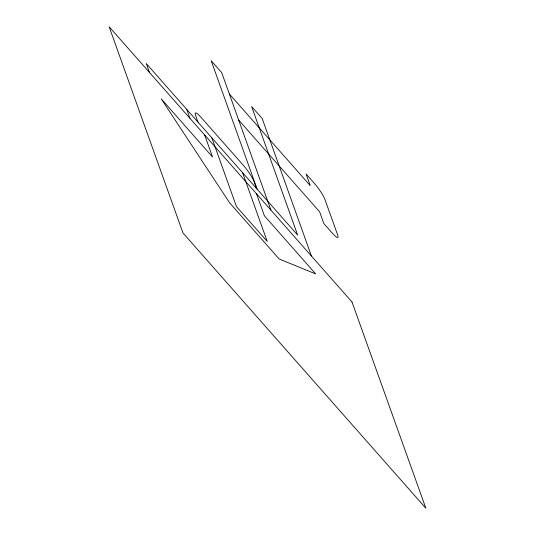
<?xml version="1.0" encoding="UTF-8"?>
<svg xmlns="http://www.w3.org/2000/svg" width="535" height="535" viewBox="0 0 535 535"><rect width="100%" height="100%" fill="white"/><g stroke="black" fill="none" stroke-linecap="round" stroke-linejoin="round"><path stroke-width="0.8" d="M229.321 93.926L310.28 185.685L306.073 173.935L314.252 183.204A14.198 2.374 54.1 0 1 324.912 199.415L337.712 235.159A14.198 2.374 54.1 0 1 332.021 232.832L323.842 223.563L319.636 211.813L238.67 120.047M311.397 255.977L262.17 118.496L251.644 106.572L297.667 235.112L146.269 63.525L149.472 72.459M270.917 210.101L221.691 72.62L211.164 60.689L257.188 189.236M256.459 188.407L253.978 181.465A14.198 2.374 54.1 0 0 243.311 165.255L201.213 117.539A14.198 2.374 54.1 0 0 195.522 115.219L198.003 122.161M256.486 193.75L264.364 215.752L315.67 273.9L279.156 258.98L229.655 202.879L161.242 98.875L212.549 157.023L204.671 135.027M242.616 172.718L267.226 241.459L236.463 206.59L211.853 137.849M186.755 109.407L189.952 118.342M352.023 302.028L109.14 26.75L182.977 232.972L425.86 508.25L352.023 302.028"/></g></svg>
